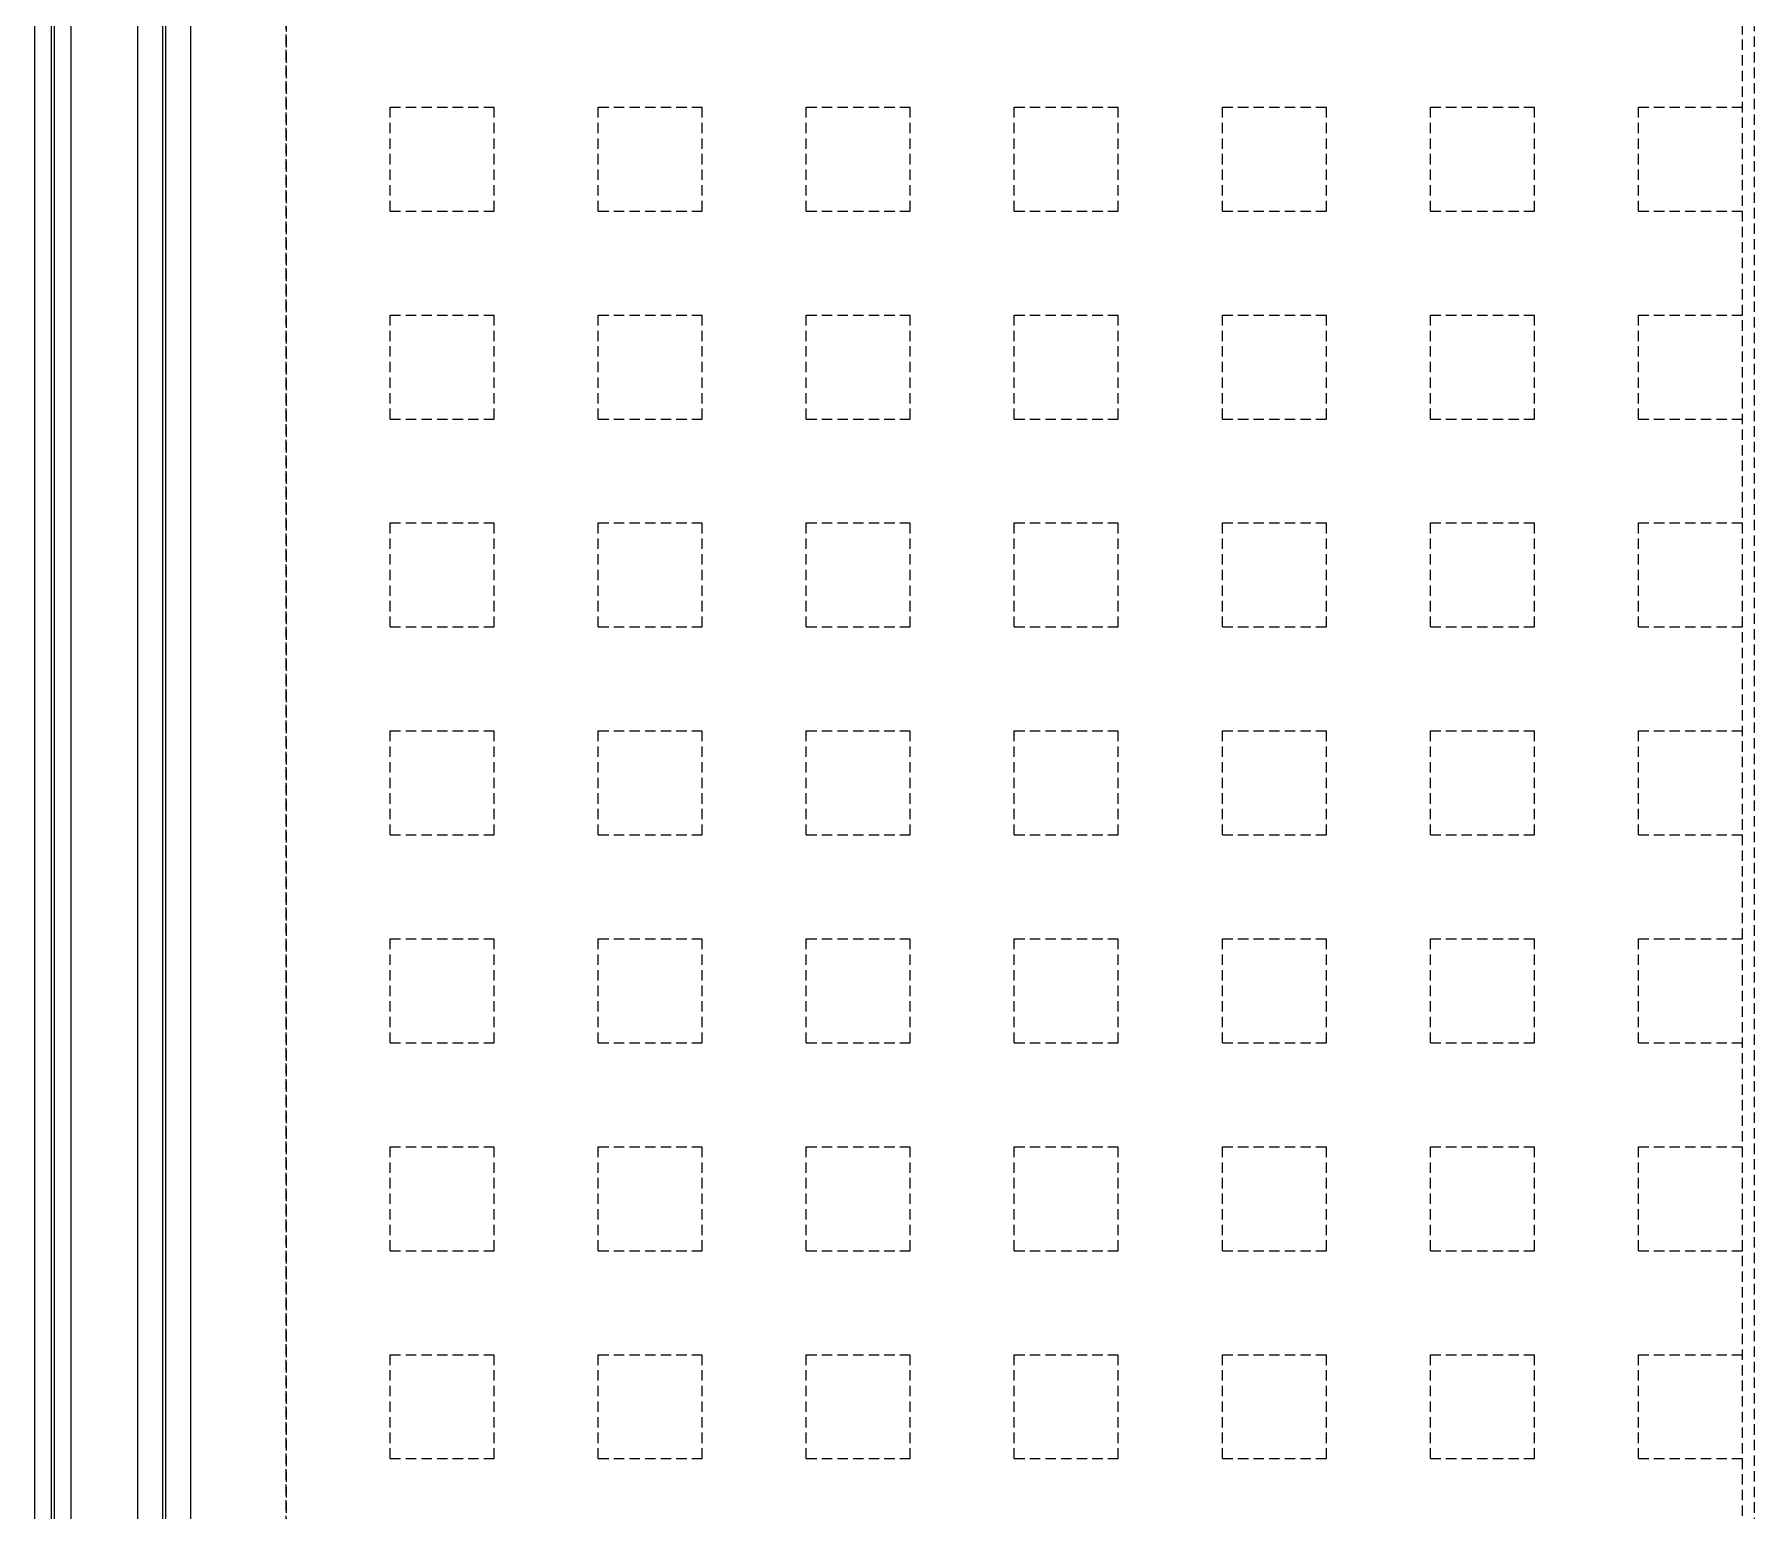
# Model space of a CAD drawing. Extents: x -1457 to 23780, y -2071 to 4205.
# Drawn here: x 4781.45 to 4822.79, y 548.75 to 584.25 of the extents above; entities that cross this region are included whole.
import ezdxf

# ---------------------------------------------------------------- set-up
doc = ezdxf.new("R2010")
doc.units = 0
doc.header["$MEASUREMENT"] = 0
doc.linetypes.add('HIDDEN', pattern=[0.375, 0.25, -0.125])
doc.layers.add('15', color=9, linetype='Continuous', lineweight=9)
doc.layers.add('M-TEFRIS2-015', color=129, linetype='Continuous', lineweight=9)

# ---------------------------------------------------------------- blocks, each defined once
blk = doc.blocks.new('*U227')
at = {"layer": '15'}
for p, q in [((-1.469, -18.947), (-72.955, -18.947)), ((-1.469, -19.347), (-72.955, -19.347)), ((-1.469, -19.423), (-72.955, -19.423)), ((-1.469, -19.823), (-72.955, -19.823)), ((-1.469, -21.423), (-72.955, -21.423)), ((-1.469, -22.023), (-72.955, -22.023)), ((-1.469, -22.099), (-72.955, -22.099)), ((-1.469, -22.699), (-72.955, -22.699))]:
    blk.add_line(p, q, dxfattribs=at)

msp = doc.modelspace()

# ---------------------------------------------------------------- linework, layer by layer
at = {"layer": 'M-TEFRIS2-015', "linetype": 'HIDDEN', "lineweight": 0}
for p, q in [((4787.5, 320), (4787.5, 2034.619)), ((4787.5, 2034.319), (4787.5, 320)), ((4822.5, 285), (4822.5, 2034.319)), ((4822.793, 284.7), (4822.793, 2034.319)), ((4787.5, 582.5), (4787.5, 582.5)), ((4790, 582.5), (4792.5, 582.5)), ((4790, 580), (4790, 582.5)), ((4792.5, 580), (4792.5, 582.5)), ((4795, 582.5), (4797.5, 582.5)), ((4795, 580), (4795, 582.5)), ((4797.5, 580), (4797.5, 582.5)), ((4800, 582.5), (4802.5, 582.5)), ((4800, 580), (4800, 582.5)), ((4802.5, 580), (4802.5, 582.5)), ((4805, 582.5), (4807.5, 582.5)), ((4805, 580), (4805, 582.5)), ((4807.5, 580), (4807.5, 582.5)), ((4810, 582.5), (4812.5, 582.5)), ((4810, 580), (4810, 582.5)), ((4812.5, 580), (4812.5, 582.5)), ((4815, 582.5), (4817.5, 582.5)), ((4815, 580), (4815, 582.5)), ((4817.5, 580), (4817.5, 582.5)), ((4820, 582.5), (4822.5, 582.5)), ((4820, 580), (4820, 582.5)), ((4787.5, 580), (4787.5, 580)), ((4790, 580), (4792.5, 580)), ((4795, 580), (4797.5, 580)), ((4800, 580), (4802.5, 580)), ((4805, 580), (4807.5, 580)), ((4810, 580), (4812.5, 580)), ((4815, 580), (4817.5, 580)), ((4820, 580), (4822.5, 580)), ((4787.5, 577.5), (4787.5, 577.5)), ((4790, 577.5), (4792.5, 577.5)), ((4790, 575), (4790, 577.5)), ((4792.5, 575), (4792.5, 577.5)), ((4795, 577.5), (4797.5, 577.5)), ((4795, 575), (4795, 577.5)), ((4797.5, 575), (4797.5, 577.5)), ((4800, 577.5), (4802.5, 577.5)), ((4800, 575), (4800, 577.5)), ((4802.5, 575), (4802.5, 577.5)), ((4805, 577.5), (4807.5, 577.5)), ((4805, 575), (4805, 577.5)), ((4807.5, 575), (4807.5, 577.5)), ((4810, 577.5), (4812.5, 577.5)), ((4810, 575), (4810, 577.5)), ((4812.5, 575), (4812.5, 577.5)), ((4815, 577.5), (4817.5, 577.5)), ((4815, 575), (4815, 577.5)), ((4817.5, 575), (4817.5, 577.5)), ((4820, 577.5), (4822.5, 577.5)), ((4820, 575), (4820, 577.5)), ((4787.5, 575), (4787.5, 575)), ((4790, 575), (4792.5, 575)), ((4795, 575), (4797.5, 575)), ((4800, 575), (4802.5, 575)), ((4805, 575), (4807.5, 575)), ((4810, 575), (4812.5, 575)), ((4815, 575), (4817.5, 575)), ((4820, 575), (4822.5, 575)), ((4787.5, 572.5), (4787.5, 572.5)), ((4790, 572.5), (4792.5, 572.5)), ((4790, 570), (4790, 572.5)), ((4792.5, 570), (4792.5, 572.5)), ((4795, 572.5), (4797.5, 572.5)), ((4795, 570), (4795, 572.5)), ((4797.5, 570), (4797.5, 572.5)), ((4800, 572.5), (4802.5, 572.5)), ((4800, 570), (4800, 572.5)), ((4802.5, 570), (4802.5, 572.5)), ((4805, 572.5), (4807.5, 572.5)), ((4805, 570), (4805, 572.5)), ((4807.5, 570), (4807.5, 572.5)), ((4810, 572.5), (4812.5, 572.5)), ((4810, 570), (4810, 572.5)), ((4812.5, 570), (4812.5, 572.5)), ((4815, 572.5), (4817.5, 572.5)), ((4815, 570), (4815, 572.5)), ((4817.5, 570), (4817.5, 572.5)), ((4820, 572.5), (4822.5, 572.5)), ((4820, 570), (4820, 572.5)), ((4787.5, 570), (4787.5, 570)), ((4790, 570), (4792.5, 570)), ((4795, 570), (4797.5, 570)), ((4800, 570), (4802.5, 570)), ((4805, 570), (4807.5, 570)), ((4810, 570), (4812.5, 570)), ((4815, 570), (4817.5, 570)), ((4820, 570), (4822.5, 570)), ((4787.5, 567.5), (4787.5, 567.5)), ((4790, 567.5), (4792.5, 567.5)), ((4790, 565), (4790, 567.5)), ((4792.5, 565), (4792.5, 567.5)), ((4795, 567.5), (4797.5, 567.5)), ((4795, 565), (4795, 567.5)), ((4797.5, 565), (4797.5, 567.5)), ((4800, 567.5), (4802.5, 567.5)), ((4800, 565), (4800, 567.5)), ((4802.5, 565), (4802.5, 567.5)), ((4805, 567.5), (4807.5, 567.5)), ((4805, 565), (4805, 567.5)), ((4807.5, 565), (4807.5, 567.5)), ((4810, 567.5), (4812.5, 567.5)), ((4810, 565), (4810, 567.5)), ((4812.5, 565), (4812.5, 567.5)), ((4815, 567.5), (4817.5, 567.5)), ((4815, 565), (4815, 567.5)), ((4817.5, 565), (4817.5, 567.5)), ((4820, 567.5), (4822.5, 567.5)), ((4820, 565), (4820, 567.5)), ((4787.5, 565), (4787.5, 565)), ((4790, 565), (4792.5, 565)), ((4795, 565), (4797.5, 565)), ((4800, 565), (4802.5, 565)), ((4805, 565), (4807.5, 565)), ((4810, 565), (4812.5, 565)), ((4815, 565), (4817.5, 565)), ((4820, 565), (4822.5, 565)), ((4787.5, 562.5), (4787.5, 562.5)), ((4790, 562.5), (4792.5, 562.5)), ((4790, 560), (4790, 562.5)), ((4792.5, 560), (4792.5, 562.5)), ((4795, 562.5), (4797.5, 562.5)), ((4795, 560), (4795, 562.5)), ((4797.5, 560), (4797.5, 562.5)), ((4800, 562.5), (4802.5, 562.5)), ((4800, 560), (4800, 562.5)), ((4802.5, 560), (4802.5, 562.5)), ((4805, 562.5), (4807.5, 562.5)), ((4805, 560), (4805, 562.5)), ((4807.5, 560), (4807.5, 562.5)), ((4810, 562.5), (4812.5, 562.5)), ((4810, 560), (4810, 562.5)), ((4812.5, 560), (4812.5, 562.5)), ((4815, 562.5), (4817.5, 562.5)), ((4815, 560), (4815, 562.5)), ((4817.5, 560), (4817.5, 562.5)), ((4820, 562.5), (4822.5, 562.5)), ((4820, 560), (4820, 562.5)), ((4787.5, 560), (4787.5, 560)), ((4790, 560), (4792.5, 560)), ((4795, 560), (4797.5, 560)), ((4800, 560), (4802.5, 560)), ((4805, 560), (4807.5, 560)), ((4810, 560), (4812.5, 560)), ((4815, 560), (4817.5, 560)), ((4820, 560), (4822.5, 560)), ((4787.5, 557.5), (4787.5, 557.5)), ((4790, 557.5), (4792.5, 557.5)), ((4790, 555), (4790, 557.5)), ((4792.5, 555), (4792.5, 557.5)), ((4795, 557.5), (4797.5, 557.5)), ((4795, 555), (4795, 557.5)), ((4797.5, 555), (4797.5, 557.5)), ((4800, 557.5), (4802.5, 557.5)), ((4800, 555), (4800, 557.5)), ((4802.5, 555), (4802.5, 557.5)), ((4805, 557.5), (4807.5, 557.5)), ((4805, 555), (4805, 557.5)), ((4807.5, 555), (4807.5, 557.5)), ((4810, 557.5), (4812.5, 557.5)), ((4810, 555), (4810, 557.5)), ((4812.5, 555), (4812.5, 557.5)), ((4815, 557.5), (4817.5, 557.5)), ((4815, 555), (4815, 557.5)), ((4817.5, 555), (4817.5, 557.5)), ((4820, 557.5), (4822.5, 557.5)), ((4820, 555), (4820, 557.5)), ((4787.5, 555), (4787.5, 555)), ((4790, 555), (4792.5, 555)), ((4795, 555), (4797.5, 555)), ((4800, 555), (4802.5, 555)), ((4805, 555), (4807.5, 555)), ((4810, 555), (4812.5, 555)), ((4815, 555), (4817.5, 555)), ((4820, 555), (4822.5, 555)), ((4787.5, 552.5), (4787.5, 552.5)), ((4790, 552.5), (4792.5, 552.5)), ((4790, 550), (4790, 552.5)), ((4792.5, 550), (4792.5, 552.5)), ((4795, 552.5), (4797.5, 552.5)), ((4795, 550), (4795, 552.5)), ((4797.5, 550), (4797.5, 552.5)), ((4800, 552.5), (4802.5, 552.5)), ((4800, 550), (4800, 552.5)), ((4802.5, 550), (4802.5, 552.5)), ((4805, 552.5), (4807.5, 552.5)), ((4805, 550), (4805, 552.5)), ((4807.5, 550), (4807.5, 552.5)), ((4810, 552.5), (4812.5, 552.5)), ((4810, 550), (4810, 552.5)), ((4812.5, 550), (4812.5, 552.5)), ((4815, 552.5), (4817.5, 552.5)), ((4815, 550), (4815, 552.5)), ((4817.5, 550), (4817.5, 552.5)), ((4820, 552.5), (4822.5, 552.5)), ((4820, 550), (4820, 552.5)), ((4787.5, 550), (4787.5, 550)), ((4790, 550), (4792.5, 550)), ((4795, 550), (4797.5, 550)), ((4800, 550), (4802.5, 550)), ((4805, 550), (4807.5, 550)), ((4810, 550), (4812.5, 550)), ((4815, 550), (4817.5, 550)), ((4820, 550), (4822.5, 550))]:
    msp.add_line(p, q, dxfattribs=at)

# ---------------------------------------------------------------- block references
at = {"layer": 'M-TEFRIS2-015', "linetype": 'HIDDEN', "lineweight": 0, "rotation": 90}
msp.add_blockref('*U227', (4762.5, 618), dxfattribs=at)

doc.saveas('drawing.dxf')
